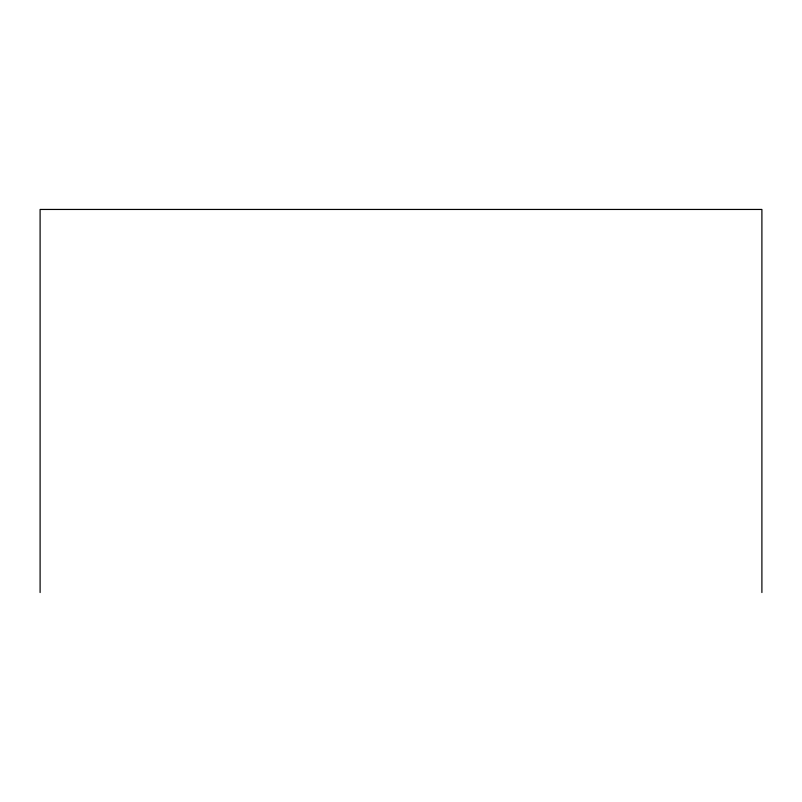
<?xml version="1.0" encoding="UTF-8"?>
<svg xmlns="http://www.w3.org/2000/svg" width="802" height="802" viewBox="0 0 802 802"><rect width="100%" height="100%" fill="white"/><g stroke="black" fill="none" stroke-linecap="round" stroke-linejoin="round"><path stroke-width="1.2" d="M761.9 592.548L761.9 209.452L40.1 209.452L40.1 592.548"/></g></svg>
